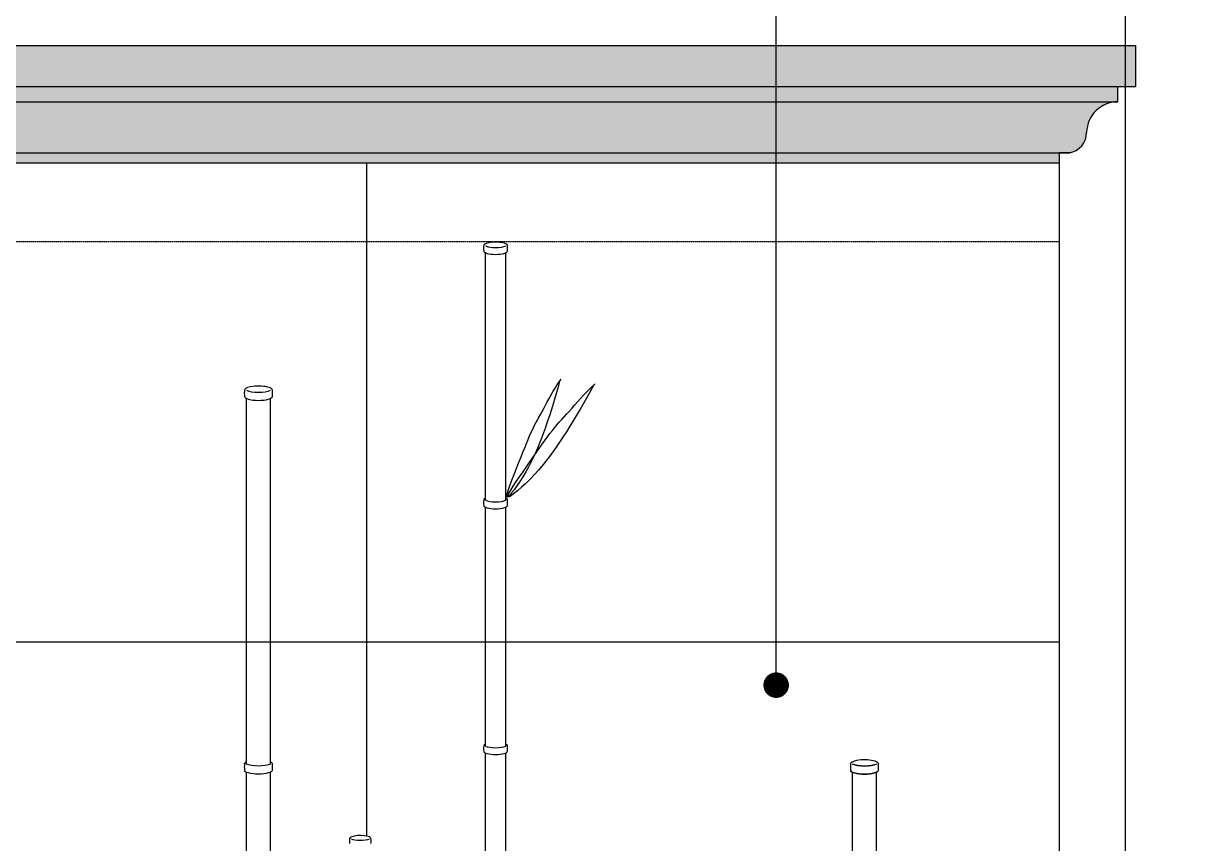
# Model space of a CAD drawing. Header units: inches. Extents: x 49 to 16292, y 24 to 11439.
# Drawn here: x 10875 to 13187, y 6058 to 7663 of the extents above; entities that cross this region are included whole.
import ezdxf

# ---------------------------------------------------------------- set-up
doc = ezdxf.new("R2010")
doc.units = ezdxf.units.IN
doc.header["$MEASUREMENT"] = 0
doc.linetypes.add('HIDDEN2', pattern=[0.1875, 0.125, -0.0625])
for name, color, linetype in [('ARCH', 2, 'Continuous'), ('DIM', 8, 'Continuous'), ('ele', 7, 'Continuous'), ('HA', 8, 'Continuous')]:
    doc.layers.add(name, color=color, linetype=linetype)
doc.styles.add('GHS', font='Gungsuh.ttf')
doc.dimstyles.new('50', dxfattribs={"dimscale": 50, "dimtxt": 2, "dimasz": 1, "dimexe": 1, "dimexo": 1, "dimgap": 1, "dimtad": 1, "dimdec": 0, "dimzin": 0, "dimdsep": 46, "dimtxsty": 'GHS', "dimblk": 'KIM', "dimblk1": 'DOT', "dimblk2": 'DOT', "dimsah": 1, "dimcen": 0, "dimclrd": 9, "dimclre": 9, "dimclrt": 3, "dimadec": 0, "dimazin": 0, "dimtfac": 1, "dimtdec": 0, "dimtix": 1, "dimtmove": 2, "dimatfit": 3, "dimldrblk": 'DOT', "dimfxl": 0, "dimtolj": 1, "dimtzin": 0, "dimarcsym": 0})

# ---------------------------------------------------------------- blocks, each defined once
blk = doc.blocks.new('_Dot')
at = {"color": 0, "linetype": 'ByBlock', "lineweight": -2}
blk.add_line((-0.5, 0), (-1, 0), dxfattribs=at)
at = {"color": 0, "linetype": 'ByBlock', "const_width": 0.5}
blk.add_lwpolyline([(-0.25, 0, 1), (0.25, 0, 1)], format="xyb", close=True, dxfattribs=at)
blk = doc.blocks.new('KIM')
at = {"layer": 'DIM', "color": 4}
blk.add_line((-1.2, 0), (1.2, 0), dxfattribs=at)
for radius in [0.3, 0.15]:
    blk.add_circle((0, 0), radius, dxfattribs=at)

msp = doc.modelspace()

# ---------------------------------------------------------------- hatches: boundary and pattern name
at = {"layer": 'ele'}
h = msp.add_hatch(dxfattribs=at)
h.set_pattern_fill('LINE', color=1, scale=2500, angle=90, style=0)
h.set_pattern_definition([(90, (-494779.54, -3319.25), (-312.5, 2e-14), [])])
h.paths.add_polyline_path([(14502.7, 7705.9), (12902.7, 7705.9), (12902.7, 3635.9), (13002.7, 3635.9), (13002.7, 3355.9), (14282.7, 3355.9), (14282.7, 3805.9), (14502.7, 3805.9), (14502.7, 4645.9)])
h = msp.add_hatch(dxfattribs=at)
h.set_pattern_fill('AR-SAND,_O', color=1, scale=50)
h.set_pattern_definition([(37.5, (-494779.54, -3319.246), (-3.149668, 96.341188), [0, -76, 0, -85, 0, -81.25]), (7.5, (-494779.54, -3319.25), (88.488835, 141.107303), [0, -41, 0, -68.5, 0, -26.25]), (327.5, (-494841.04, -3319.246), (155.707093, 0.282953), [0, -25, 0, -90, 0, -117.5]), (317.5, (-494841.04, -3319.25), (150.30633, 43.88378), [0, -12.5, 0, -59, 0, -67.5])])
h.paths.add_polyline_path([(13052.7, 7619.9), (8973.5, 7619.9), (9018.7, 7539.9), (13052.7, 7539.9)])
h.paths.add_polyline_path([(13017.7, 7539.9), (9638.8, 7539.9), (9638.8, 7509.9), (13017.7, 7509.9)])
h.paths.add_polyline_path([(13017.7, 7509.9), (9638.8, 7509.9), (9638.8, 7410), (12923.6, 7410, 0.354895), (12956.7, 7448.3, -0.412559)])
h.paths.add_polyline_path([(12902.7, 7410), (9638.8, 7410), (9638.8, 7390), (12902.7, 7390)])

# ---------------------------------------------------------------- linework, layer by layer
at = {"color": 33}
for p, q in [((11779.2, 6729.5), (11779.2, 7214.3)), ((11819.2, 6729.5), (11819.2, 7214.3)), ((11311.4, 6212.8), (11311.4, 6928.9)), ((11358.2, 6212.8), (11358.2, 6928.9)), ((11779.2, 6248.2), (11779.2, 6715.9)), ((11819.2, 6248.2), (11819.2, 6715.9)), ((11779.2, 5753.4), (11779.2, 6234.7)), ((11819.2, 5753.4), (11819.2, 6234.7)), ((11311.4, 5673.4), (11311.4, 6196.9)), ((11358.2, 5673.4), (11358.2, 6196.9)), ((12498.3, 5673.4), (12498.3, 6196.9)), ((12545.1, 5673.4), (12545.1, 6196.9))]:
    msp.add_line(p, q, dxfattribs=at)
for centre, radius, start, end in [((11826.1, 7223), 50.5, 173.9853, 186.0147), ((11772.3, 7223), 50.5, 353.9853, 6.0147), ((11366.2, 6939.1), 59.1, 173.9853, 186.0147), ((11303.3, 6939.1), 59.1, 353.9853, 6.0147), ((11826.1, 6724.7), 50.5, 173.9853, 186.0147), ((11772.3, 6724.7), 50.5, 353.9853, 6.0147), ((11826.1, 6243.4), 50.5, 173.9853, 186.0147), ((11772.3, 6243.4), 50.5, 353.9853, 6.0147), ((11366.2, 6207.1), 59.1, 173.9853, 186.0147), ((11303.3, 6207.1), 59.1, 353.9853, 6.0147), ((12553.2, 6207.1), 59.1, 173.9853, 186.0147), ((12553.2, 6207.1), 59.1, 173.9853, 186.0147), ((12490.3, 6207.1), 59.1, 353.9853, 6.0147), ((12490.3, 6207.1), 59.1, 353.9853, 6.0147), ((11558.3, 6062.3), 45.5, 173.9853, 186.0147), ((11509.9, 6062.3), 45.5, 353.9853, 6.0147)]:
    msp.add_arc(centre, radius, start, end, dxfattribs=at)
for centre, major_axis, start_param, end_param in [((11799.2, 7228.3), (23.3, 0), 0.5411, 3.141593), ((11799.2, 7217.7), (23.3, 0), 3.141593, 6.283185), ((11799.2, 7231.2), (-23.3, 0), 0.5411, 2.600493), ((11799.2, 7228.3), (-23.3, 0), 3.141593, 3.682692), ((11334.8, 6945.3), (27.3, 0), 0.5411, 3.141593), ((11334.8, 6948.8), (-27.3, 0), 0.5411, 2.600493), ((11334.8, 6945.3), (-27.3, 0), 3.141593, 3.682692), ((11334.8, 6932.9), (27.3, 0), 3.141593, 6.283185), ((11799.2, 6730), (23.3, 0), 2.600493, 3.141593), ((11799.2, 6732.9), (-23.3, 0), 0.5411, 2.600493), ((11799.2, 6730), (-23.3, 0), 3.141593, 3.682692), ((11799.2, 6719.4), (23.3, 0), 3.141593, 6.283185), ((11799.2, 6248.7), (23.3, 0), 2.600493, 3.141593), ((11799.2, 6251.6), (-23.3, 0), 0.5411, 2.600493), ((11799.2, 6248.7), (-23.3, 0), 3.141593, 3.682692), ((11799.2, 6238.1), (23.3, 0), 3.141593, 6.283185), ((12521.7, 6213.3), (27.3, 0), 0.5411, 3.141593), ((12521.7, 6200.9), (27.3, 0), 3.141593, 6.283185), ((12521.7, 6216.8), (-27.3, 0), 0.5411, 2.600493), ((12521.7, 6213.3), (-27.3, 0), 3.141593, 3.682692), ((11534.1, 6067), (21, 0), 0.5411, 3.141593), ((11534.1, 6069.7), (-21, 0), 0.5411, 2.600493), ((11534.1, 6067), (-21, 0), 3.141593, 3.682692)]:
    msp.add_ellipse(centre, major_axis=major_axis, ratio=0.285714, start_param=start_param, end_param=end_param, dxfattribs=at)
at = {"color": 33, "extrusion": (0, 0, -1)}
for centre, major_axis, start_param, end_param in [((11334.8, 6213.3), (27.3, 0), 3.141593, 3.682692), ((11334.8, 6200.9), (-27.3, 0), 3.141593, 6.283185), ((11334.8, 6216.8), (27.3, 0), 0.5411, 2.600493), ((11334.8, 6213.3), (-27.3, 0), 2.600493, 3.141593), ((12521.7, 6213.3), (27.3, 0), 3.141593, 3.682692), ((12521.7, 6200.9), (-27.3, 0), 3.141593, 6.283185), ((12521.7, 6216.8), (27.3, 0), 0.5411, 2.600493), ((12521.7, 6213.3), (-27.3, 0), 2.600493, 3.141593)]:
    msp.add_ellipse(centre, major_axis=major_axis, ratio=0.285714, start_param=start_param, end_param=end_param, dxfattribs=at)
at = {"layer": 'ele', "color": 3}
for p, q in [((8973.5, 7619.9), (13052.7, 7619.9)), ((13052.7, 7619.9), (13052.7, 7539.9)), ((13017.7, 7509.9), (13017.7, 7539.9)), ((12956.7, 7449.9), (12956.7, 7449.9)), ((12923, 7409.9), (12902.7, 7409.9)), ((12902.7, 7409.9), (12902.7, 7389.9)), ((12902.7, 7390), (12902.7, 3635.9))]:
    msp.add_line(p, q, dxfattribs=at)
at = {"layer": 'ele', "color": 7}
for p, q in [((9018.7, 7539.9), (13052.7, 7539.9)), ((9638.8, 7509.9), (13017.7, 7509.9)), ((9638.8, 7410), (12923.6, 7410))]:
    msp.add_line(p, q, dxfattribs=at)
at = {"layer": 'ele', "color": 4}
msp.add_line((9638.8, 7390), (12902.7, 7390), dxfattribs=at)
at = {"layer": 'ele', "color": 8}
for p, q in [((11546.1, 7390), (11546.1, 6072)), ((12902.7, 6451.5), (9633.1, 6451.5))]:
    msp.add_line(p, q, dxfattribs=at)
at = {"layer": 'ele', "color": 21, "linetype": 'HIDDEN2', "ltscale": 3}
msp.add_line((8782.7, 7235.9), (12902.7, 7235.9), dxfattribs=at)
at = {"layer": 'ele', "color": 3}
for centre, radius, start, end in [((13018.2, 7448.4), 61.5, 90.4607, 178.6067), ((12916.6, 7449.5), 40.1, 279.1314, 0.5447)]:
    msp.add_arc(centre, radius, start, end, dxfattribs=at)
at = {"layer": 'HA', "color": 94}
for points in [[(11925.3, 6964.4), (11920.9, 6948.7), (11916.7, 6934), (11912.5, 6920.2), (11908.4, 6907.2), (11904.5, 6894.9), (11900.5, 6883.3), (11896.7, 6872.2), (11892.8, 6861.5), (11889, 6851.3), (11885.2, 6841.3), (11881.3, 6831.6), (11877.3, 6822.1), (11873, 6812.8), (11868.5, 6803.5), (11863.6, 6794.2), (11858.4, 6784.9), (11852.8, 6775.5), (11846.9, 6766.3), (11841.1, 6757.7), (11835.6, 6750.1), (11830.7, 6743.7), (11826.5, 6739), (11823.3, 6736.2), (11821.4, 6735.8), (11820.9, 6737.9), (11821.7, 6742.3), (11823.6, 6748.6), (11826.3, 6756.4), (11829.7, 6765.4), (11833.5, 6775.1), (11837.6, 6785.2), (11841.6, 6795.4), (11845.5, 6805.2), (11849.2, 6814.6), (11852.8, 6823.7), (11856.2, 6832.3), (11859.5, 6840.5), (11862.7, 6848.3), (11865.8, 6855.7), (11868.9, 6862.6), (11871.9, 6869), (11874.9, 6875), (11878, 6880.8), (11881, 6886.4), (11884.1, 6892), (11887.2, 6897.6), (11890.3, 6903.3), (11893.6, 6909.2), (11896.9, 6915.4), (11900.4, 6922), (11904.1, 6928.8), (11908, 6935.9), (11912.3, 6943.3), (11916.9, 6950.8), (11922, 6958.6), (11927.5, 6966.6)], [(11991.5, 6955.3), (11982.9, 6939.6), (11974.7, 6924.9), (11966.8, 6911.2), (11959.2, 6898.3), (11951.9, 6886.1), (11944.8, 6874.6), (11937.9, 6863.6), (11931.1, 6853.2), (11924.5, 6843.1), (11917.9, 6833.4), (11911.4, 6824), (11904.7, 6814.9), (11897.8, 6805.9), (11890.6, 6797), (11883.1, 6788.3), (11875.2, 6779.6), (11866.8, 6770.9), (11858.3, 6762.6), (11849.9, 6754.8), (11842.1, 6748), (11835.2, 6742.4), (11829.6, 6738.4), (11825.5, 6736.2), (11823.3, 6736.2), (11823.3, 6738.6), (11825.2, 6743.1), (11828.8, 6749.4), (11833.7, 6757.1), (11839.6, 6765.9), (11846.1, 6775.3), (11852.9, 6785.2), (11859.8, 6795), (11866.4, 6804.6), (11872.8, 6813.8), (11878.8, 6822.6), (11884.6, 6831), (11890.2, 6839), (11895.6, 6846.5), (11900.7, 6853.6), (11905.7, 6860.2), (11910.6, 6866.4), (11915.3, 6872.1), (11920, 6877.6), (11924.7, 6882.8), (11929.3, 6888), (11934, 6893.2), (11938.8, 6898.5), (11943.8, 6904.1), (11948.9, 6909.9), (11954.3, 6916.1), (11959.9, 6922.5), (11965.9, 6929.1), (11972.3, 6935.9), (11979.1, 6942.9), (11986.5, 6950), (11994.4, 6957.2)]]:
    msp.add_lwpolyline(points, dxfattribs=at)

# ---------------------------------------------------------------- leaders
at = {"layer": 'ARCH', "color": 9}
msp.add_leader([(12348.7, 6367.4), (12348.7, 8879.9), (12656.5, 8879.9)], dimstyle='50', override={"dimtxt": 2, "dimclrd": 9, "dimclre": 9}, dxfattribs=at)

doc.saveas('drawing.dxf')
